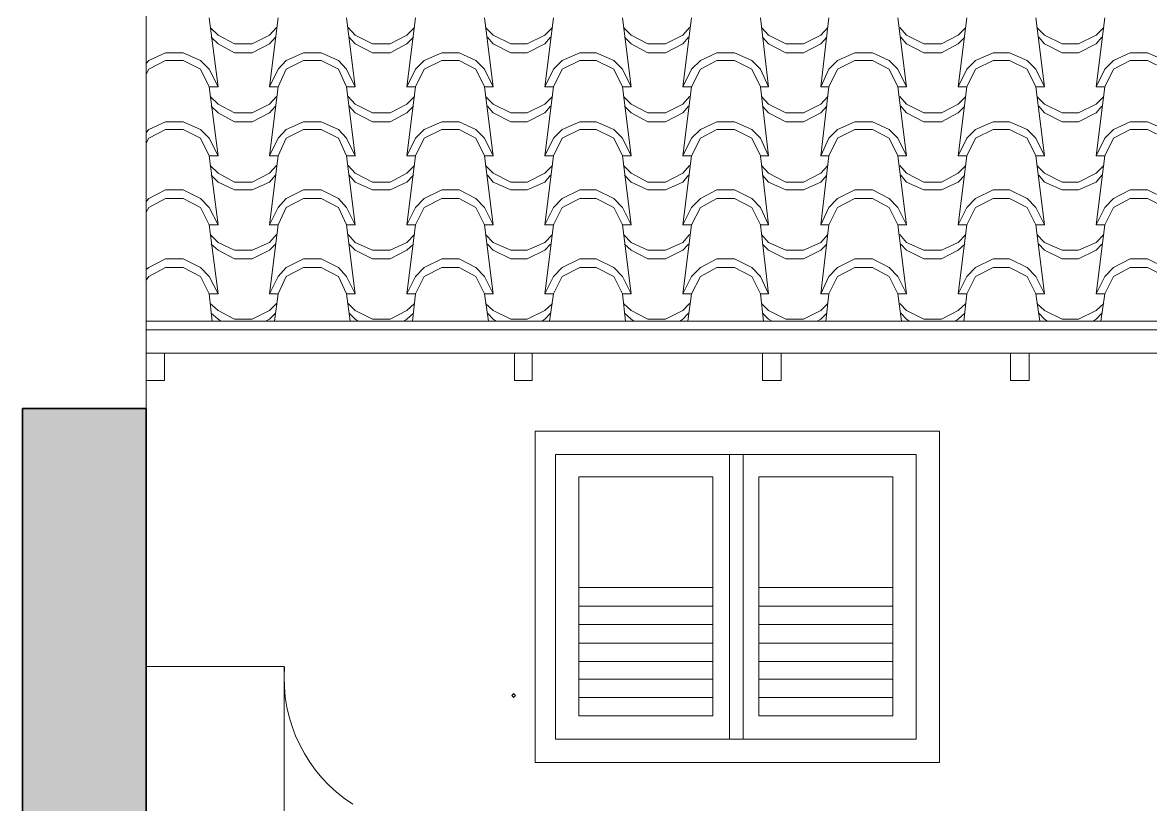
# Model space of a CAD drawing. Header units: millimetres. Extents: x 14264 to 19361, y -8891 to -1096.
# Drawn here: x 14264 to 16712, y -4393 to -2696 of the extents above; entities that cross this region are included whole.
import ezdxf

# ---------------------------------------------------------------- set-up
doc = ezdxf.new("R2010")
doc.units = ezdxf.units.MM
for name, color, linetype, lineweight in [('A-ALV-___-___-EXI', 250, 'Continuous', 35), ('A-COB-___-___-EXI', 250, 'Continuous', 25), ('A-JAN-___-___-EXI', 250, 'Continuous', 25)]:
    doc.layers.add(name, color=color, linetype=linetype, lineweight=lineweight)

msp = doc.modelspace()

# ---------------------------------------------------------------- hatches: boundary and pattern name
at = {"layer": 'A-ALV-___-___-EXI'}
h = msp.add_hatch(color=11, dxfattribs=at)
h.paths.add_polyline_path([(16851.6, -8891), (16851.6, -7951.6), (16773.5, -7951.6), (16773.5, -5444), (16703.8, -5444), (16703.8, -5330), (16632.1, -5330), (16632.1, -8891), (16690.7, -8891)])
h.paths.add_polyline_path([(18956.1, -8891), (19361.3, -8891), (19361.3, -3533.7), (19211.5, -3533.7), (19211.5, -4842.4), (19036.3, -4842.4), (19036.3, -7951.6), (18956.1, -7951.6), (18956.1, -8551.1)])
h.paths.add_polyline_path([(14531.8, -8891), (14531.8, -3533.7), (14263.7, -3533.7), (14263.7, -8891)])

# ---------------------------------------------------------------- linework, layer by layer
msp.add_lwpolyline([(14531.8, -5648.7), (14531.8, -3533.7), (14263.7, -3533.7), (14263.7, -8891), (14531.8, -8891)], dxfattribs=at)
at = {"layer": 'A-COB-___-___-EXI', "color": 18, "lineweight": 9}
for p, q in [((14688, -2835), (14669, -2685.2)), ((14799.9, -2835), (14818.9, -2685.2)), ((14985.6, -2835), (14966.6, -2685.2)), ((15097.5, -2835), (15116.5, -2685.2)), ((15285.4, -2835), (15266.4, -2685.2)), ((15397.2, -2835), (15416.2, -2685.2)), ((15585.1, -2835), (15566.1, -2685.2)), ((15697, -2835), (15716, -2685.2)), ((15882.7, -2835), (15865.8, -2685.2)), ((15996.7, -2835), (16013.6, -2685.2)), ((16182.5, -2835), (16163.5, -2685.2)), ((16294.3, -2835), (16313.3, -2685.2)), ((16482.2, -2835), (16463.2, -2685.2)), ((16594.1, -2835), (16613.1, -2685.2)), ((14688, -2984.9), (14669, -2835)), ((14799.9, -2984.9), (14818.9, -2835)), ((14985.6, -2984.9), (14966.6, -2835)), ((15097.5, -2984.9), (15116.5, -2835)), ((15285.4, -2984.9), (15266.4, -2835)), ((15397.2, -2984.9), (15416.2, -2835)), ((15585.1, -2984.9), (15566.1, -2835)), ((15697, -2984.9), (15716, -2835)), ((15882.7, -2984.9), (15865.8, -2835)), ((15996.7, -2984.9), (16013.6, -2835)), ((16182.5, -2984.9), (16163.5, -2835)), ((16294.3, -2984.9), (16313.3, -2835)), ((16482.2, -2984.9), (16463.2, -2835)), ((16594.1, -2984.9), (16613.1, -2835)), ((14688, -3134.8), (14669, -2984.9)), ((14799.9, -3134.8), (14818.9, -2984.9)), ((14985.6, -3134.8), (14966.6, -2984.9)), ((15097.5, -3134.8), (15116.5, -2984.9)), ((15285.4, -3134.8), (15266.4, -2984.9)), ((15397.2, -3134.8), (15416.2, -2984.9)), ((15585.1, -3134.8), (15566.1, -2984.9)), ((15697, -3134.8), (15716, -2984.9)), ((15882.7, -3134.8), (15865.8, -2984.9)), ((15996.7, -3134.8), (16013.6, -2984.9)), ((16182.5, -3134.8), (16163.5, -2984.9)), ((16294.3, -3134.8), (16313.3, -2984.9)), ((16482.2, -3134.8), (16463.2, -2984.9)), ((16594.1, -3134.8), (16613.1, -2984.9)), ((14688, -3284.6), (14669, -3134.8)), ((14799.9, -3284.6), (14818.9, -3134.8)), ((14985.6, -3284.6), (14966.6, -3134.8)), ((15097.5, -3284.6), (15116.5, -3134.8)), ((15285.4, -3284.6), (15266.4, -3134.8)), ((15397.2, -3284.6), (15416.2, -3134.8)), ((15585.1, -3284.6), (15566.1, -3134.8)), ((15697, -3284.6), (15716, -3134.8)), ((15882.7, -3284.6), (15865.8, -3134.8)), ((15996.7, -3284.6), (16013.6, -3134.8)), ((16182.5, -3284.6), (16163.5, -3134.8)), ((16294.3, -3284.6), (16313.3, -3134.8)), ((16482.2, -3284.6), (16463.2, -3134.8)), ((16594.1, -3284.6), (16613.1, -3134.8)), ((14675.3, -3343.7), (14669, -3284.6)), ((14810.4, -3343.7), (14818.9, -3284.6)), ((14975.1, -3343.7), (14966.6, -3284.6)), ((15110.2, -3343.7), (15116.5, -3284.6)), ((15274.8, -3343.7), (15266.4, -3284.6)), ((15407.8, -3343.7), (15416.2, -3284.6)), ((15572.4, -3343.7), (15566.1, -3284.6)), ((15707.5, -3343.7), (15716, -3284.6)), ((15872.2, -3343.7), (15865.8, -3284.6)), ((16007.3, -3343.7), (16013.6, -3284.6)), ((16171.9, -3343.7), (16163.5, -3284.6)), ((16307, -3343.7), (16313.3, -3284.6)), ((16471.6, -3343.7), (16463.2, -3284.6)), ((16604.6, -3343.7), (16613.1, -3284.6)), ((14531.8, -3343.7), (19211.5, -3343.7)), ((14531.8, -3362.7), (19211.5, -3362.7))]:
    msp.add_line(p, q, dxfattribs=at)
at = {"layer": 'A-COB-___-___-EXI', "color": 18, "lineweight": 9, "flags": 128}
for points in [[(19211.5, -1106.3), (14531.8, -1106.3), (14531.8, -3533.7)], [(14671.1, -2706.3), (14688, -2723.2), (14723.9, -2742.2), (14761.9, -2742.2), (14799.9, -2723.2), (14814.6, -2706.3)], [(14970.8, -2706.3), (14985.6, -2723.2), (15023.6, -2742.2), (15061.6, -2742.2), (15097.5, -2723.2), (15114.4, -2706.3)], [(15268.5, -2706.3), (15285.4, -2723.2), (15323.4, -2742.2), (15359.2, -2742.2), (15397.2, -2723.2), (15414.1, -2706.3)], [(15568.2, -2706.3), (15585.1, -2723.2), (15621, -2742.2), (15659, -2742.2), (15697, -2723.2), (15711.7, -2706.3)], [(15867.9, -2706.3), (15882.7, -2723.2), (15920.7, -2742.2), (15958.7, -2742.2), (15996.7, -2723.2), (16011.5, -2706.3)], [(16167.7, -2706.3), (16182.5, -2723.2), (16220.4, -2742.2), (16258.4, -2742.2), (16294.3, -2723.2), (16311.2, -2706.3)], [(16610.9, -2706.3), (16594.1, -2723.2), (16556.1, -2742.2), (16520.2, -2742.2), (16482.2, -2723.2), (16465.3, -2706.3)], [(14673.2, -2727.4), (14688, -2742.2), (14723.9, -2761.1), (14761.9, -2761.1), (14799.9, -2742.2), (14812.5, -2727.4)], [(15112.3, -2727.4), (15097.5, -2742.2), (15061.6, -2761.1), (15023.6, -2761.1), (14985.6, -2742.2), (14973, -2727.4)], [(15409.9, -2727.4), (15397.2, -2742.2), (15359.2, -2761.1), (15323.4, -2761.1), (15285.4, -2742.2), (15272.7, -2727.4)], [(15709.6, -2727.4), (15697, -2742.2), (15659, -2761.1), (15621, -2761.1), (15585.1, -2742.2), (15570.3, -2727.4)], [(16009.4, -2727.4), (15996.7, -2742.2), (15958.7, -2761.1), (15920.7, -2761.1), (15882.7, -2742.2), (15870.1, -2727.4)], [(16309.1, -2727.4), (16294.3, -2742.2), (16258.4, -2761.1), (16220.4, -2761.1), (16182.5, -2742.2), (16169.8, -2727.4)], [(16606.7, -2727.4), (16594.1, -2742.2), (16556.1, -2761.1), (16520.2, -2761.1), (16482.2, -2742.2), (16469.5, -2727.4)], [(14531.8, -2807.6), (14538.1, -2797), (14574, -2778), (14612, -2778), (14650, -2797), (14669, -2835), (14688, -2835), (14669, -2797), (14650, -2778), (14612, -2761.1), (14574, -2761.1), (14538.1, -2778), (14531.8, -2784.4)], [(14671.1, -2856.1), (14688, -2873), (14723.9, -2892), (14761.9, -2892), (14799.9, -2873), (14814.6, -2856.1)], [(14970.8, -2856.1), (14985.6, -2873), (15023.6, -2892), (15061.6, -2892), (15097.5, -2873), (15114.4, -2856.1)], [(15268.5, -2856.1), (15285.4, -2873), (15323.4, -2892), (15359.2, -2892), (15397.2, -2873), (15414.1, -2856.1)], [(15568.2, -2856.1), (15585.1, -2873), (15621, -2892), (15659, -2892), (15697, -2873), (15711.7, -2856.1)], [(15867.9, -2856.1), (15882.7, -2873), (15920.7, -2892), (15958.7, -2892), (15996.7, -2873), (16011.5, -2856.1)], [(16167.7, -2856.1), (16182.5, -2873), (16220.4, -2892), (16258.4, -2892), (16294.3, -2873), (16311.2, -2856.1)], [(16610.9, -2856.1), (16594.1, -2873), (16556.1, -2892), (16520.2, -2892), (16482.2, -2873), (16465.3, -2856.1)], [(14812.5, -2877.2), (14799.9, -2892), (14761.9, -2911), (14723.9, -2911), (14688, -2892), (14673.2, -2877.2)], [(15112.3, -2877.2), (15097.5, -2892), (15061.6, -2911), (15023.6, -2911), (14985.6, -2892), (14973, -2877.2)], [(15272.7, -2877.2), (15285.4, -2892), (15323.4, -2911), (15359.2, -2911), (15397.2, -2892), (15409.9, -2877.2)], [(15570.3, -2877.2), (15585.1, -2892), (15621, -2911), (15659, -2911), (15697, -2892), (15709.6, -2877.2)], [(15870.1, -2877.2), (15882.7, -2892), (15920.7, -2911), (15958.7, -2911), (15996.7, -2892), (16009.4, -2877.2)], [(16169.8, -2877.2), (16182.5, -2892), (16220.4, -2911), (16258.4, -2911), (16294.3, -2892), (16309.1, -2877.2)], [(16606.7, -2877.2), (16594.1, -2892), (16556.1, -2911), (16520.2, -2911), (16482.2, -2892), (16469.5, -2877.2)], [(14531.8, -2957.5), (14538.1, -2946.9), (14574, -2927.9), (14612, -2927.9), (14650, -2946.9), (14669, -2984.9), (14688, -2984.9), (14669, -2946.9), (14650, -2927.9), (14612, -2911), (14574, -2911), (14538.1, -2927.9), (14531.8, -2934.2)], [(14671.1, -3006), (14688, -3022.9), (14723.9, -3041.9), (14761.9, -3041.9), (14799.9, -3022.9), (14814.6, -3006)], [(14970.8, -3006), (14985.6, -3022.9), (15023.6, -3041.9), (15061.6, -3041.9), (15097.5, -3022.9), (15114.4, -3006)], [(15268.5, -3006), (15285.4, -3022.9), (15323.4, -3041.9), (15359.2, -3041.9), (15397.2, -3022.9), (15414.1, -3006)], [(15568.2, -3006), (15585.1, -3022.9), (15621, -3041.9), (15659, -3041.9), (15697, -3022.9), (15711.7, -3006)], [(15867.9, -3006), (15882.7, -3022.9), (15920.7, -3041.9), (15958.7, -3041.9), (15996.7, -3022.9), (16011.5, -3006)], [(16167.7, -3006), (16182.5, -3022.9), (16220.4, -3041.9), (16258.4, -3041.9), (16294.3, -3022.9), (16311.2, -3006)], [(16610.9, -3006), (16594.1, -3022.9), (16556.1, -3041.9), (16520.2, -3041.9), (16482.2, -3022.9), (16465.3, -3006)], [(14812.5, -3027.1), (14799.9, -3041.9), (14761.9, -3058.8), (14723.9, -3058.8), (14688, -3041.9), (14673.2, -3027.1)], [(15112.3, -3027.1), (15097.5, -3041.9), (15061.6, -3058.8), (15023.6, -3058.8), (14985.6, -3041.9), (14973, -3027.1)], [(15409.9, -3027.1), (15397.2, -3041.9), (15359.2, -3058.8), (15323.4, -3058.8), (15285.4, -3041.9), (15272.7, -3027.1)], [(15709.6, -3027.1), (15697, -3041.9), (15659, -3058.8), (15621, -3058.8), (15585.1, -3041.9), (15570.3, -3027.1)], [(16009.4, -3027.1), (15996.7, -3041.9), (15958.7, -3058.8), (15920.7, -3058.8), (15882.7, -3041.9), (15870.1, -3027.1)], [(16309.1, -3027.1), (16294.3, -3041.9), (16258.4, -3058.8), (16220.4, -3058.8), (16182.5, -3041.9), (16169.8, -3027.1)], [(16606.7, -3027.1), (16594.1, -3041.9), (16556.1, -3058.8), (16520.2, -3058.8), (16482.2, -3041.9), (16469.5, -3027.1)], [(14531.8, -3107.3), (14538.1, -3096.8), (14574, -3077.8), (14612, -3077.8), (14650, -3096.8), (14669, -3134.8), (14688, -3134.8), (14669, -3096.8), (14650, -3077.8), (14612, -3058.8), (14574, -3058.8), (14538.1, -3077.8), (14531.8, -3084.1)], [(14671.1, -3155.9), (14688, -3172.8), (14723.9, -3189.6), (14761.9, -3189.6), (14799.9, -3172.8), (14814.6, -3155.9)], [(14970.8, -3155.9), (14985.6, -3172.8), (15023.6, -3189.6), (15061.6, -3189.6), (15097.5, -3172.8), (15114.4, -3155.9)], [(15268.5, -3155.9), (15285.4, -3172.8), (15323.4, -3189.6), (15359.2, -3189.6), (15397.2, -3172.8), (15414.1, -3155.9)], [(15568.2, -3155.9), (15585.1, -3172.8), (15621, -3189.6), (15659, -3189.6), (15697, -3172.8), (15711.7, -3155.9)], [(15867.9, -3155.9), (15882.7, -3172.8), (15920.7, -3189.6), (15958.7, -3189.6), (15996.7, -3172.8), (16011.5, -3155.9)], [(16167.7, -3155.9), (16182.5, -3172.8), (16220.4, -3189.6), (16258.4, -3189.6), (16294.3, -3172.8), (16311.2, -3155.9)], [(16610.9, -3155.9), (16594.1, -3172.8), (16556.1, -3189.6), (16520.2, -3189.6), (16482.2, -3172.8), (16465.3, -3155.9)], [(14812.5, -3177), (14799.9, -3189.6), (14761.9, -3208.6), (14723.9, -3208.6), (14688, -3189.6), (14673.2, -3177)], [(15112.3, -3177), (15097.5, -3189.6), (15061.6, -3208.6), (15023.6, -3208.6), (14985.6, -3189.6), (14973, -3177)], [(15272.7, -3177), (15285.4, -3189.6), (15323.4, -3208.6), (15359.2, -3208.6), (15397.2, -3189.6), (15409.9, -3177)], [(15570.3, -3177), (15585.1, -3189.6), (15621, -3208.6), (15659, -3208.6), (15697, -3189.6), (15709.6, -3177)], [(15870.1, -3177), (15882.7, -3189.6), (15920.7, -3208.6), (15958.7, -3208.6), (15996.7, -3189.6), (16009.4, -3177)], [(16169.8, -3177), (16182.5, -3189.6), (16220.4, -3208.6), (16258.4, -3208.6), (16294.3, -3189.6), (16309.1, -3177)], [(16606.7, -3177), (16594.1, -3189.6), (16556.1, -3208.6), (16520.2, -3208.6), (16482.2, -3189.6), (16469.5, -3177)], [(14531.8, -3255.1), (14538.1, -3246.6), (14574, -3227.6), (14612, -3227.6), (14650, -3246.6), (14669, -3284.6), (14688, -3284.6), (14669, -3246.6), (14650, -3227.6), (14612, -3208.6), (14574, -3208.6), (14538.1, -3227.6), (14531.8, -3231.9)], [(14814.6, -3305.7), (14799.9, -3320.5), (14761.9, -3339.5), (14723.9, -3339.5), (14688, -3320.5), (14671.1, -3305.7)], [(14694.3, -3343.7), (14688, -3339.5), (14673.2, -3326.8)], [(14791.4, -3343.7), (14799.9, -3339.5), (14812.5, -3326.8)], [(15114.4, -3305.7), (15097.5, -3320.5), (15061.6, -3339.5), (15023.6, -3339.5), (14985.6, -3320.5), (14970.8, -3305.7)], [(14992, -3343.7), (14985.6, -3339.5), (14973, -3326.8)], [(15091.2, -3343.7), (15097.5, -3339.5), (15112.3, -3326.8)], [(15414.1, -3305.7), (15397.2, -3320.5), (15359.2, -3339.5), (15323.4, -3339.5), (15285.4, -3320.5), (15268.5, -3305.7)], [(15291.7, -3343.7), (15285.4, -3339.5), (15272.7, -3326.8)], [(15390.9, -3343.7), (15397.2, -3339.5), (15409.9, -3326.8)], [(15711.7, -3305.7), (15697, -3320.5), (15659, -3339.5), (15621, -3339.5), (15585.1, -3320.5), (15568.2, -3305.7)], [(15591.4, -3343.7), (15585.1, -3339.5), (15570.3, -3326.8)], [(15690.6, -3343.7), (15697, -3339.5), (15709.6, -3326.8)], [(16011.5, -3305.7), (15996.7, -3320.5), (15958.7, -3339.5), (15920.7, -3339.5), (15882.7, -3320.5), (15867.9, -3305.7)], [(15891.2, -3343.7), (15882.7, -3339.5), (15870.1, -3326.8)], [(15988.3, -3343.7), (15996.7, -3339.5), (16009.4, -3326.8)], [(16311.2, -3305.7), (16294.3, -3320.5), (16258.4, -3339.5), (16220.4, -3339.5), (16182.5, -3320.5), (16167.7, -3305.7)], [(16188.8, -3343.7), (16182.5, -3339.5), (16169.8, -3326.8)], [(16288, -3343.7), (16294.3, -3339.5), (16309.1, -3326.8)], [(16610.9, -3305.7), (16594.1, -3320.5), (16556.1, -3339.5), (16520.2, -3339.5), (16482.2, -3320.5), (16465.3, -3305.7)], [(16488.5, -3343.7), (16482.2, -3339.5), (16469.5, -3326.8)], [(16587.7, -3343.7), (16594.1, -3339.5), (16606.7, -3326.8)], [(14571.9, -3413.4), (14571.9, -3472.5), (14531.8, -3472.5), (14531.8, -3413.4), (19211.5, -3413.4)], [(15369.8, -3413.4), (15369.8, -3472.5), (15331.8, -3472.5), (15331.8, -3413.4)], [(15870.1, -3413.4), (15870.1, -3472.5), (15910.2, -3472.5), (15910.2, -3413.4)], [(16408.3, -3413.4), (16408.3, -3472.5), (16448.4, -3472.5), (16448.4, -3413.4)], [(14531.8, -4093.1), (14831.5, -4093.1), (14831.5, -4392.8), (14831.5, -5327.9), (14531.8, -5327.9)]]:
    msp.add_lwpolyline(points, dxfattribs=at)
for points in [[(14911.7, -2761.1), (14873.7, -2761.1), (14835.8, -2778), (14818.9, -2797), (14799.9, -2835), (14818.9, -2835), (14835.8, -2797), (14873.7, -2778), (14911.7, -2778), (14949.7, -2797), (14966.6, -2835), (14985.6, -2835), (14966.6, -2797), (14949.7, -2778)], [(15211.5, -2761.1), (15247.4, -2778), (15266.4, -2797), (15285.4, -2835), (15266.4, -2835), (15247.4, -2797), (15211.5, -2778), (15173.5, -2778), (15135.5, -2797), (15116.5, -2835), (15097.5, -2835), (15116.5, -2797), (15135.5, -2778), (15173.5, -2761.1)], [(15509.1, -2761.1), (15547.1, -2778), (15566.1, -2797), (15585.1, -2835), (15566.1, -2835), (15547.1, -2797), (15509.1, -2778), (15473.2, -2778), (15435.2, -2797), (15416.2, -2835), (15397.2, -2835), (15416.2, -2797), (15435.2, -2778), (15473.2, -2761.1)], [(15808.8, -2761.1), (15770.8, -2761.1), (15735, -2778), (15716, -2797), (15697, -2835), (15716, -2835), (15735, -2797), (15770.8, -2778), (15808.8, -2778), (15846.8, -2797), (15865.8, -2835), (15882.7, -2835), (15865.8, -2797), (15846.8, -2778)], [(16108.6, -2761.1), (16144.5, -2778), (16163.5, -2797), (16182.5, -2835), (16163.5, -2835), (16144.5, -2797), (16108.6, -2778), (16070.6, -2778), (16032.6, -2797), (16013.6, -2835), (15996.7, -2835), (16013.6, -2797), (16032.6, -2778), (16070.6, -2761.1)], [(16406.2, -2761.1), (16370.3, -2761.1), (16332.3, -2778), (16313.3, -2797), (16294.3, -2835), (16313.3, -2835), (16332.3, -2797), (16370.3, -2778), (16406.2, -2778), (16444.2, -2797), (16463.2, -2835), (16482.2, -2835), (16463.2, -2797), (16444.2, -2778)], [(16705.9, -2761.1), (16667.9, -2761.1), (16632.1, -2778), (16613.1, -2797), (16594.1, -2835), (16613.1, -2835), (16632.1, -2797), (16667.9, -2778), (16705.9, -2778), (16743.9, -2797), (16762.9, -2835), (16781.9, -2835), (16762.9, -2797), (16743.9, -2778)], [(14911.7, -2911), (14949.7, -2927.9), (14966.6, -2946.9), (14985.6, -2984.9), (14966.6, -2984.9), (14949.7, -2946.9), (14911.7, -2927.9), (14873.7, -2927.9), (14835.8, -2946.9), (14818.9, -2984.9), (14799.9, -2984.9), (14818.9, -2946.9), (14835.8, -2927.9), (14873.7, -2911)], [(15211.5, -2911), (15247.4, -2927.9), (15266.4, -2946.9), (15285.4, -2984.9), (15266.4, -2984.9), (15247.4, -2946.9), (15211.5, -2927.9), (15173.5, -2927.9), (15135.5, -2946.9), (15116.5, -2984.9), (15097.5, -2984.9), (15116.5, -2946.9), (15135.5, -2927.9), (15173.5, -2911)], [(15509.1, -2911), (15547.1, -2927.9), (15566.1, -2946.9), (15585.1, -2984.9), (15566.1, -2984.9), (15547.1, -2946.9), (15509.1, -2927.9), (15473.2, -2927.9), (15435.2, -2946.9), (15416.2, -2984.9), (15397.2, -2984.9), (15416.2, -2946.9), (15435.2, -2927.9), (15473.2, -2911)], [(15808.8, -2911), (15770.8, -2911), (15735, -2927.9), (15716, -2946.9), (15697, -2984.9), (15716, -2984.9), (15735, -2946.9), (15770.8, -2927.9), (15808.8, -2927.9), (15846.8, -2946.9), (15865.8, -2984.9), (15882.7, -2984.9), (15865.8, -2946.9), (15846.8, -2927.9)], [(16108.6, -2911), (16144.5, -2927.9), (16163.5, -2946.9), (16182.5, -2984.9), (16163.5, -2984.9), (16144.5, -2946.9), (16108.6, -2927.9), (16070.6, -2927.9), (16032.6, -2946.9), (16013.6, -2984.9), (15996.7, -2984.9), (16013.6, -2946.9), (16032.6, -2927.9), (16070.6, -2911)], [(16406.2, -2911), (16370.3, -2911), (16332.3, -2927.9), (16313.3, -2946.9), (16294.3, -2984.9), (16313.3, -2984.9), (16332.3, -2946.9), (16370.3, -2927.9), (16406.2, -2927.9), (16444.2, -2946.9), (16463.2, -2984.9), (16482.2, -2984.9), (16463.2, -2946.9), (16444.2, -2927.9)], [(16705.9, -2911), (16743.9, -2927.9), (16762.9, -2946.9), (16781.9, -2984.9), (16762.9, -2984.9), (16743.9, -2946.9), (16705.9, -2927.9), (16667.9, -2927.9), (16632.1, -2946.9), (16613.1, -2984.9), (16594.1, -2984.9), (16613.1, -2946.9), (16632.1, -2927.9), (16667.9, -2911)], [(14911.7, -3058.8), (14873.7, -3058.8), (14835.8, -3077.8), (14818.9, -3096.8), (14799.9, -3134.8), (14818.9, -3134.8), (14835.8, -3096.8), (14873.7, -3077.8), (14911.7, -3077.8), (14949.7, -3096.8), (14966.6, -3134.8), (14985.6, -3134.8), (14966.6, -3096.8), (14949.7, -3077.8)], [(15211.5, -3058.8), (15247.4, -3077.8), (15266.4, -3096.8), (15285.4, -3134.8), (15266.4, -3134.8), (15247.4, -3096.8), (15211.5, -3077.8), (15173.5, -3077.8), (15135.5, -3096.8), (15116.5, -3134.8), (15097.5, -3134.8), (15116.5, -3096.8), (15135.5, -3077.8), (15173.5, -3058.8)], [(15509.1, -3058.8), (15547.1, -3077.8), (15566.1, -3096.8), (15585.1, -3134.8), (15566.1, -3134.8), (15547.1, -3096.8), (15509.1, -3077.8), (15473.2, -3077.8), (15435.2, -3096.8), (15416.2, -3134.8), (15397.2, -3134.8), (15416.2, -3096.8), (15435.2, -3077.8), (15473.2, -3058.8)], [(15808.8, -3058.8), (15770.8, -3058.8), (15735, -3077.8), (15716, -3096.8), (15697, -3134.8), (15716, -3134.8), (15735, -3096.8), (15770.8, -3077.8), (15808.8, -3077.8), (15846.8, -3096.8), (15865.8, -3134.8), (15882.7, -3134.8), (15865.8, -3096.8), (15846.8, -3077.8)], [(16108.6, -3058.8), (16070.6, -3058.8), (16032.6, -3077.8), (16013.6, -3096.8), (15996.7, -3134.8), (16013.6, -3134.8), (16032.6, -3096.8), (16070.6, -3077.8), (16108.6, -3077.8), (16144.5, -3096.8), (16163.5, -3134.8), (16182.5, -3134.8), (16163.5, -3096.8), (16144.5, -3077.8)], [(16406.2, -3058.8), (16370.3, -3058.8), (16332.3, -3077.8), (16313.3, -3096.8), (16294.3, -3134.8), (16313.3, -3134.8), (16332.3, -3096.8), (16370.3, -3077.8), (16406.2, -3077.8), (16444.2, -3096.8), (16463.2, -3134.8), (16482.2, -3134.8), (16463.2, -3096.8), (16444.2, -3077.8)], [(16705.9, -3058.8), (16667.9, -3058.8), (16632.1, -3077.8), (16613.1, -3096.8), (16594.1, -3134.8), (16613.1, -3134.8), (16632.1, -3096.8), (16667.9, -3077.8), (16705.9, -3077.8), (16743.9, -3096.8), (16762.9, -3134.8), (16781.9, -3134.8), (16762.9, -3096.8), (16743.9, -3077.8)], [(14911.7, -3208.6), (14949.7, -3227.6), (14966.6, -3246.6), (14985.6, -3284.6), (14966.6, -3284.6), (14949.7, -3246.6), (14911.7, -3227.6), (14873.7, -3227.6), (14835.8, -3246.6), (14818.9, -3284.6), (14799.9, -3284.6), (14818.9, -3246.6), (14835.8, -3227.6), (14873.7, -3208.6)], [(15211.5, -3208.6), (15247.4, -3227.6), (15266.4, -3246.6), (15285.4, -3284.6), (15266.4, -3284.6), (15247.4, -3246.6), (15211.5, -3227.6), (15173.5, -3227.6), (15135.5, -3246.6), (15116.5, -3284.6), (15097.5, -3284.6), (15116.5, -3246.6), (15135.5, -3227.6), (15173.5, -3208.6)], [(15509.1, -3208.6), (15547.1, -3227.6), (15566.1, -3246.6), (15585.1, -3284.6), (15566.1, -3284.6), (15547.1, -3246.6), (15509.1, -3227.6), (15473.2, -3227.6), (15435.2, -3246.6), (15416.2, -3284.6), (15397.2, -3284.6), (15416.2, -3246.6), (15435.2, -3227.6), (15473.2, -3208.6)], [(15808.8, -3208.6), (15846.8, -3227.6), (15865.8, -3246.6), (15882.7, -3284.6), (15865.8, -3284.6), (15846.8, -3246.6), (15808.8, -3227.6), (15770.8, -3227.6), (15735, -3246.6), (15716, -3284.6), (15697, -3284.6), (15716, -3246.6), (15735, -3227.6), (15770.8, -3208.6)], [(16108.6, -3208.6), (16144.5, -3227.6), (16163.5, -3246.6), (16182.5, -3284.6), (16163.5, -3284.6), (16144.5, -3246.6), (16108.6, -3227.6), (16070.6, -3227.6), (16032.6, -3246.6), (16013.6, -3284.6), (15996.7, -3284.6), (16013.6, -3246.6), (16032.6, -3227.6), (16070.6, -3208.6)], [(16406.2, -3208.6), (16444.2, -3227.6), (16463.2, -3246.6), (16482.2, -3284.6), (16463.2, -3284.6), (16444.2, -3246.6), (16406.2, -3227.6), (16370.3, -3227.6), (16332.3, -3246.6), (16313.3, -3284.6), (16294.3, -3284.6), (16313.3, -3246.6), (16332.3, -3227.6), (16370.3, -3208.6)], [(16705.9, -3208.6), (16743.9, -3227.6), (16762.9, -3246.6), (16781.9, -3284.6), (16762.9, -3284.6), (16743.9, -3246.6), (16705.9, -3227.6), (16667.9, -3227.6), (16632.1, -3246.6), (16613.1, -3284.6), (16594.1, -3284.6), (16613.1, -3246.6), (16632.1, -3227.6), (16667.9, -3208.6)]]:
    msp.add_lwpolyline(points, close=True, dxfattribs=at)
at = {"layer": 'A-COB-___-___-EXI', "color": 18, "lineweight": 9}
msp.add_open_spline([(14832.6, -4093.7), (14823, -4212.9), (14880, -4327.7), (14980.6, -4392.2)], degree=3, dxfattribs=at)
at = {"layer": 'A-JAN-___-___-EXI', "color": 18, "lineweight": 9}
for p, q in [((15798.3, -3632.9), (15798.3, -4251.4)), ((15827.8, -3632.9), (15827.8, -4251.4)), ((15762.4, -3922.1), (15471.1, -3922.1)), ((16152.9, -3922.1), (15861.6, -3922.1)), ((15762.4, -3962.2), (15471.1, -3962.2)), ((16152.9, -3962.2), (15861.6, -3962.2)), ((15762.4, -4002.3), (15471.1, -4002.3)), ((16152.9, -4002.3), (15861.6, -4002.3)), ((15762.4, -4042.4), (15471.1, -4042.4)), ((16152.9, -4042.4), (15861.6, -4042.4)), ((15762.4, -4082.5), (15471.1, -4082.5)), ((16152.9, -4082.5), (15861.6, -4082.5)), ((15762.4, -4120.5), (15471.1, -4120.5)), ((16152.9, -4120.5), (15861.6, -4120.5)), ((15762.4, -4160.6), (15471.1, -4160.6)), ((16152.9, -4160.6), (15861.6, -4160.6))]:
    msp.add_line(p, q, dxfattribs=at)
at = {"layer": 'A-JAN-___-___-EXI', "color": 18, "lineweight": 9, "flags": 128}
msp.add_lwpolyline([(16254.2, -4302), (15376.1, -4302), (15376.1, -3582.3), (16254.2, -3582.3), (16254.2, -4302), (16254.2, -3622.4)], dxfattribs=at)
for points in [[(16203.6, -4251.4), (16203.6, -3632.9), (15420.4, -3632.9), (15420.4, -4251.4)], [(15762.4, -4200.7), (15762.4, -3681.5), (15471.1, -3681.5), (15471.1, -4200.7)], [(15861.6, -4200.7), (16152.9, -4200.7), (16152.9, -3681.5), (15861.6, -3681.5)], [(15333.9, -4156.4), (15331.8, -4154.3), (15329.7, -4152.2), (15327.6, -4154.3), (15325.5, -4156.4), (15327.6, -4158.5), (15329.7, -4160.6), (15331.8, -4158.5)]]:
    msp.add_lwpolyline(points, close=True, dxfattribs=at)

doc.saveas('drawing.dxf')
